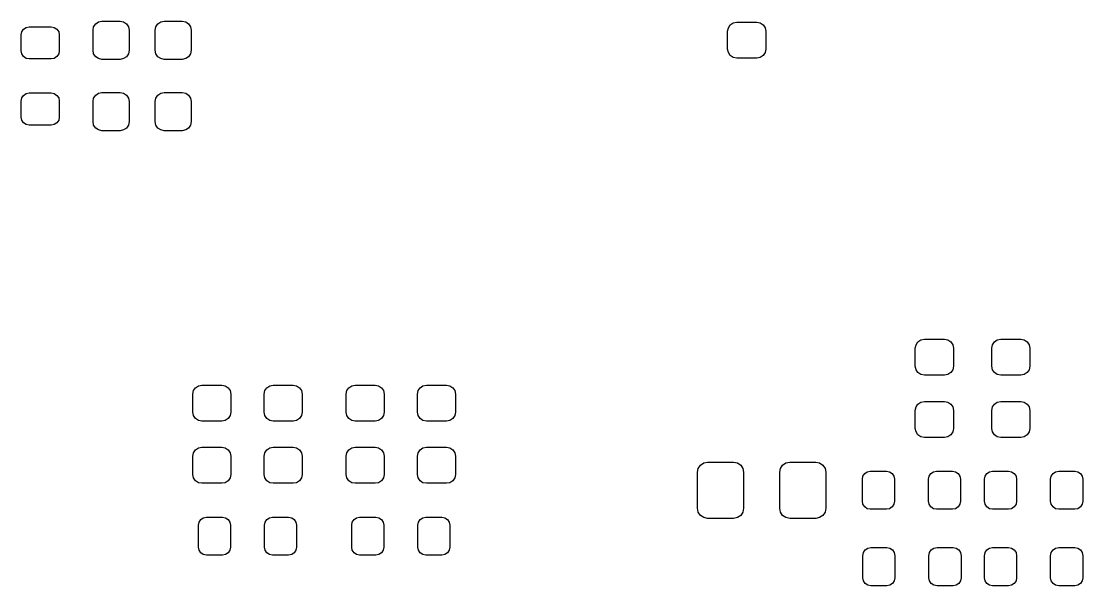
# Model space of a CAD drawing. Extents: x 2.76 to 4.97, y -5.02 to -2.66.
# Drawn here: x 2.761 to 3.803, y -5.024 to -4.47 of the extents above; entities that cross this region are included whole.
import ezdxf

# ---------------------------------------------------------------- set-up
doc = ezdxf.new("R2010")
doc.units = 0
doc.header["$MEASUREMENT"] = 0
doc.layers.add('BLACK', color=7, linetype='CONTINUOUS')

msp = doc.modelspace()

# ---------------------------------------------------------------- linework, layer by layer
at = {"layer": 'BLACK', "linetype": 'CONTINUOUS'}
for p, q in [((2.8339, -4.4724), (2.8367, -4.4705)), ((2.8367, -4.4705), (2.8401, -4.4698)), ((2.8401, -4.4698), (2.8578, -4.4698)), ((2.8578, -4.4698), (2.8612, -4.4705)), ((2.8612, -4.4705), (2.8641, -4.4724)), ((2.8949, -4.4724), (2.8978, -4.4705)), ((2.8978, -4.4705), (2.9012, -4.4698)), ((2.9012, -4.4698), (2.9189, -4.4698)), ((2.9189, -4.4698), (2.9223, -4.4705)), ((2.9223, -4.4705), (2.9251, -4.4724)), ((3.4571, -4.4732), (3.46, -4.4713)), ((3.46, -4.4713), (3.4634, -4.4706)), ((3.4634, -4.4706), (3.483, -4.4706)), ((3.483, -4.4706), (3.4864, -4.4713)), ((3.4864, -4.4713), (3.4893, -4.4732)), ((2.7608, -4.4831), (2.7614, -4.4801)), ((2.7614, -4.4801), (2.7631, -4.4776)), ((2.7631, -4.4776), (2.7657, -4.4759)), ((2.7657, -4.4759), (2.7687, -4.4753)), ((2.7687, -4.4753), (2.7903, -4.4753)), ((2.7903, -4.4753), (2.7933, -4.4759)), ((2.7933, -4.4759), (2.7959, -4.4776)), ((2.7959, -4.4776), (2.7976, -4.4801)), ((2.7976, -4.4801), (2.7982, -4.4831)), ((2.8313, -4.4787), (2.8319, -4.4753)), ((2.8313, -4.4983), (2.8313, -4.4787)), ((2.8319, -4.4753), (2.8339, -4.4724)), ((2.8641, -4.4724), (2.866, -4.4753)), ((2.866, -4.4753), (2.8667, -4.4787)), ((2.8667, -4.4787), (2.8667, -4.4983)), ((2.8923, -4.4787), (2.893, -4.4753)), ((2.8923, -4.4983), (2.8923, -4.4787)), ((2.893, -4.4753), (2.8949, -4.4724)), ((2.9251, -4.4724), (2.9271, -4.4753)), ((2.9271, -4.4753), (2.9277, -4.4787)), ((2.9277, -4.4787), (2.9277, -4.4983)), ((3.4545, -4.4795), (3.4552, -4.4761)), ((3.4545, -4.4972), (3.4545, -4.4795)), ((3.4552, -4.4761), (3.4571, -4.4732)), ((3.4893, -4.4732), (3.4912, -4.4761)), ((3.4912, -4.4761), (3.4919, -4.4795)), ((3.4919, -4.4795), (3.4919, -4.4972)), ((2.7608, -4.4989), (2.7608, -4.4831)), ((2.7982, -4.4831), (2.7982, -4.4989)), ((2.7614, -4.5019), (2.7608, -4.4989)), ((2.7631, -4.5045), (2.7614, -4.5019)), ((2.7976, -4.5019), (2.7959, -4.5045)), ((2.7982, -4.4989), (2.7976, -4.5019)), ((2.8319, -4.5017), (2.8313, -4.4983)), ((2.8339, -4.5046), (2.8319, -4.5017)), ((2.866, -4.5017), (2.8641, -4.5046)), ((2.8667, -4.4983), (2.866, -4.5017)), ((2.893, -4.5017), (2.8923, -4.4983)), ((2.8949, -4.5046), (2.893, -4.5017)), ((2.9271, -4.5017), (2.9251, -4.5046)), ((2.9277, -4.4983), (2.9271, -4.5017)), ((3.4552, -4.5006), (3.4545, -4.4972)), ((3.4571, -4.5034), (3.4552, -4.5006)), ((3.4912, -4.5006), (3.4893, -4.5034)), ((3.4919, -4.4972), (3.4912, -4.5006)), ((2.7657, -4.5062), (2.7631, -4.5045)), ((2.7687, -4.5068), (2.7657, -4.5062)), ((2.7903, -4.5068), (2.7687, -4.5068)), ((2.7933, -4.5062), (2.7903, -4.5068)), ((2.7959, -4.5045), (2.7933, -4.5062)), ((2.8367, -4.5065), (2.8339, -4.5046)), ((2.8401, -4.5072), (2.8367, -4.5065)), ((2.8578, -4.5072), (2.8401, -4.5072)), ((2.8612, -4.5065), (2.8578, -4.5072)), ((2.8641, -4.5046), (2.8612, -4.5065)), ((2.8978, -4.5065), (2.8949, -4.5046)), ((2.9012, -4.5072), (2.8978, -4.5065)), ((2.9189, -4.5072), (2.9012, -4.5072)), ((2.9223, -4.5065), (2.9189, -4.5072)), ((2.9251, -4.5046), (2.9223, -4.5065)), ((3.46, -4.5054), (3.4571, -4.5034)), ((3.4634, -4.506), (3.46, -4.5054)), ((3.483, -4.506), (3.4634, -4.506)), ((3.4864, -4.5054), (3.483, -4.506)), ((3.4893, -4.5034), (3.4864, -4.5054)), ((2.7614, -4.5451), (2.7631, -4.5425)), ((2.7631, -4.5425), (2.7657, -4.5408)), ((2.7657, -4.5408), (2.7687, -4.5402)), ((2.7687, -4.5402), (2.7903, -4.5402)), ((2.7903, -4.5402), (2.7933, -4.5408)), ((2.7933, -4.5408), (2.7959, -4.5425)), ((2.7959, -4.5425), (2.7976, -4.5451)), ((2.8319, -4.5453), (2.8339, -4.5424)), ((2.8339, -4.5424), (2.8367, -4.5405)), ((2.8367, -4.5405), (2.8401, -4.5398)), ((2.8401, -4.5398), (2.8578, -4.5398)), ((2.8578, -4.5398), (2.8612, -4.5405)), ((2.8612, -4.5405), (2.8641, -4.5424)), ((2.8641, -4.5424), (2.866, -4.5453)), ((2.893, -4.5453), (2.8949, -4.5424)), ((2.8949, -4.5424), (2.8978, -4.5405)), ((2.8978, -4.5405), (2.9012, -4.5398)), ((2.9012, -4.5398), (2.9189, -4.5398)), ((2.9189, -4.5398), (2.9223, -4.5405)), ((2.9223, -4.5405), (2.9251, -4.5424)), ((2.9251, -4.5424), (2.9271, -4.5453)), ((2.7608, -4.5481), (2.7614, -4.5451)), ((2.7608, -4.5639), (2.7608, -4.5481)), ((2.7976, -4.5451), (2.7982, -4.5481)), ((2.7982, -4.5481), (2.7982, -4.5639)), ((2.8313, -4.5487), (2.8319, -4.5453)), ((2.8313, -4.5683), (2.8313, -4.5487)), ((2.866, -4.5453), (2.8667, -4.5487)), ((2.8667, -4.5487), (2.8667, -4.5683)), ((2.8923, -4.5487), (2.893, -4.5453)), ((2.8923, -4.5683), (2.8923, -4.5487)), ((2.9271, -4.5453), (2.9277, -4.5487)), ((2.9277, -4.5487), (2.9277, -4.5683)), ((2.7614, -4.5669), (2.7608, -4.5639)), ((2.7982, -4.5639), (2.7976, -4.5669)), ((2.7631, -4.5694), (2.7614, -4.5669)), ((2.7657, -4.5711), (2.7631, -4.5694)), ((2.7687, -4.5717), (2.7657, -4.5711)), ((2.7903, -4.5717), (2.7687, -4.5717)), ((2.7933, -4.5711), (2.7903, -4.5717)), ((2.7959, -4.5694), (2.7933, -4.5711)), ((2.7976, -4.5669), (2.7959, -4.5694)), ((2.8319, -4.5717), (2.8313, -4.5683)), ((2.8339, -4.5746), (2.8319, -4.5717)), ((2.8367, -4.5765), (2.8339, -4.5746)), ((2.8641, -4.5746), (2.8612, -4.5765)), ((2.866, -4.5717), (2.8641, -4.5746)), ((2.8667, -4.5683), (2.866, -4.5717)), ((2.893, -4.5717), (2.8923, -4.5683)), ((2.8949, -4.5746), (2.893, -4.5717)), ((2.8978, -4.5765), (2.8949, -4.5746)), ((2.9251, -4.5746), (2.9223, -4.5765)), ((2.9271, -4.5717), (2.9251, -4.5746)), ((2.9277, -4.5683), (2.9271, -4.5717)), ((2.8401, -4.5772), (2.8367, -4.5765)), ((2.8578, -4.5772), (2.8401, -4.5772)), ((2.8612, -4.5765), (2.8578, -4.5772)), ((2.9012, -4.5772), (2.8978, -4.5765)), ((2.9189, -4.5772), (2.9012, -4.5772)), ((2.9223, -4.5765), (2.9189, -4.5772)), ((3.6395, -4.7872), (3.6414, -4.7844)), ((3.6414, -4.7844), (3.6443, -4.7824)), ((3.6443, -4.7824), (3.6477, -4.7818)), ((3.6477, -4.7818), (3.6673, -4.7818)), ((3.6673, -4.7818), (3.6707, -4.7824)), ((3.6707, -4.7824), (3.6736, -4.7844)), ((3.6736, -4.7844), (3.6755, -4.7872)), ((3.7145, -4.7872), (3.7164, -4.7844)), ((3.7164, -4.7844), (3.7193, -4.7824)), ((3.7193, -4.7824), (3.7227, -4.7818)), ((3.7227, -4.7818), (3.7423, -4.7818)), ((3.7423, -4.7818), (3.7457, -4.7824)), ((3.7457, -4.7824), (3.7486, -4.7844)), ((3.7486, -4.7844), (3.7505, -4.7872)), ((3.6388, -4.7906), (3.6395, -4.7872)), ((3.6388, -4.8083), (3.6388, -4.7906)), ((3.6755, -4.7872), (3.6762, -4.7906)), ((3.6762, -4.7906), (3.6762, -4.8083)), ((3.7138, -4.7906), (3.7145, -4.7872)), ((3.7138, -4.8083), (3.7138, -4.7906)), ((3.7505, -4.7872), (3.7512, -4.7906)), ((3.7512, -4.7906), (3.7512, -4.8083)), ((3.6395, -4.8117), (3.6388, -4.8083)), ((3.6414, -4.8146), (3.6395, -4.8117)), ((3.6443, -4.8165), (3.6414, -4.8146)), ((3.6736, -4.8146), (3.6707, -4.8165)), ((3.6755, -4.8117), (3.6736, -4.8146)), ((3.6762, -4.8083), (3.6755, -4.8117)), ((3.7145, -4.8117), (3.7138, -4.8083)), ((3.7164, -4.8146), (3.7145, -4.8117)), ((3.7193, -4.8165), (3.7164, -4.8146)), ((3.7486, -4.8146), (3.7457, -4.8165)), ((3.7505, -4.8117), (3.7486, -4.8146)), ((3.7512, -4.8083), (3.7505, -4.8117)), ((3.6477, -4.8172), (3.6443, -4.8165)), ((3.6673, -4.8172), (3.6477, -4.8172)), ((3.6707, -4.8165), (3.6673, -4.8172)), ((3.7227, -4.8172), (3.7193, -4.8165)), ((3.7423, -4.8172), (3.7227, -4.8172)), ((3.7457, -4.8165), (3.7423, -4.8172)), ((2.9293, -4.8356), (2.93, -4.8322)), ((2.9293, -4.8533), (2.9293, -4.8356)), ((2.93, -4.8322), (2.9319, -4.8294)), ((2.9319, -4.8294), (2.9348, -4.8274)), ((2.9348, -4.8274), (2.9382, -4.8268)), ((2.9382, -4.8268), (2.9578, -4.8268)), ((2.9578, -4.8268), (2.9612, -4.8274)), ((2.9612, -4.8274), (2.9641, -4.8294)), ((2.9641, -4.8294), (2.966, -4.8322)), ((2.966, -4.8322), (2.9667, -4.8356)), ((2.9667, -4.8356), (2.9667, -4.8533)), ((2.9993, -4.8356), (3, -4.8322)), ((2.9993, -4.8533), (2.9993, -4.8356)), ((3, -4.8322), (3.0019, -4.8294)), ((3.0019, -4.8294), (3.0048, -4.8274)), ((3.0048, -4.8274), (3.0082, -4.8268)), ((3.0082, -4.8268), (3.0278, -4.8268)), ((3.0278, -4.8268), (3.0312, -4.8274)), ((3.0312, -4.8274), (3.0341, -4.8294)), ((3.0341, -4.8294), (3.036, -4.8322)), ((3.036, -4.8322), (3.0367, -4.8356)), ((3.0367, -4.8356), (3.0367, -4.8533)), ((3.0798, -4.8356), (3.0805, -4.8322)), ((3.0798, -4.8533), (3.0798, -4.8356)), ((3.0805, -4.8322), (3.0824, -4.8294)), ((3.0824, -4.8294), (3.0853, -4.8274)), ((3.0853, -4.8274), (3.0887, -4.8268)), ((3.0887, -4.8268), (3.1083, -4.8268)), ((3.1083, -4.8268), (3.1117, -4.8274)), ((3.1117, -4.8274), (3.1146, -4.8294)), ((3.1146, -4.8294), (3.1165, -4.8322)), ((3.1165, -4.8322), (3.1172, -4.8356)), ((3.1172, -4.8356), (3.1172, -4.8533)), ((3.1498, -4.8356), (3.1505, -4.8322)), ((3.1498, -4.8533), (3.1498, -4.8356)), ((3.1505, -4.8322), (3.1524, -4.8294)), ((3.1524, -4.8294), (3.1553, -4.8274)), ((3.1553, -4.8274), (3.1587, -4.8268)), ((3.1587, -4.8268), (3.1783, -4.8268)), ((3.1783, -4.8268), (3.1817, -4.8274)), ((3.1817, -4.8274), (3.1846, -4.8294)), ((3.1846, -4.8294), (3.1865, -4.8322)), ((3.1865, -4.8322), (3.1872, -4.8356)), ((3.1872, -4.8356), (3.1872, -4.8533)), ((3.6395, -4.8483), (3.6414, -4.8454)), ((3.6414, -4.8454), (3.6443, -4.8435)), ((3.6443, -4.8435), (3.6477, -4.8428)), ((3.6477, -4.8428), (3.6673, -4.8428)), ((3.6673, -4.8428), (3.6707, -4.8435)), ((3.6707, -4.8435), (3.6736, -4.8454)), ((3.6736, -4.8454), (3.6755, -4.8483)), ((3.7145, -4.8483), (3.7164, -4.8454)), ((3.7164, -4.8454), (3.7193, -4.8435)), ((3.7193, -4.8435), (3.7227, -4.8428)), ((3.7227, -4.8428), (3.7423, -4.8428)), ((3.7423, -4.8428), (3.7457, -4.8435)), ((3.7457, -4.8435), (3.7486, -4.8454)), ((3.7486, -4.8454), (3.7505, -4.8483)), ((2.93, -4.8567), (2.9293, -4.8533)), ((2.9319, -4.8596), (2.93, -4.8567)), ((2.966, -4.8567), (2.9641, -4.8596)), ((2.9667, -4.8533), (2.966, -4.8567)), ((3, -4.8567), (2.9993, -4.8533)), ((3.0019, -4.8596), (3, -4.8567)), ((3.036, -4.8567), (3.0341, -4.8596)), ((3.0367, -4.8533), (3.036, -4.8567)), ((3.0805, -4.8567), (3.0798, -4.8533)), ((3.0824, -4.8596), (3.0805, -4.8567)), ((3.1165, -4.8567), (3.1146, -4.8596)), ((3.1172, -4.8533), (3.1165, -4.8567)), ((3.1505, -4.8567), (3.1498, -4.8533)), ((3.1524, -4.8596), (3.1505, -4.8567)), ((3.1865, -4.8567), (3.1846, -4.8596)), ((3.1872, -4.8533), (3.1865, -4.8567)), ((3.6388, -4.8517), (3.6395, -4.8483)), ((3.6388, -4.8694), (3.6388, -4.8517)), ((3.6755, -4.8483), (3.6762, -4.8517)), ((3.6762, -4.8517), (3.6762, -4.8694)), ((3.7138, -4.8517), (3.7145, -4.8483)), ((3.7138, -4.8694), (3.7138, -4.8517)), ((3.7505, -4.8483), (3.7512, -4.8517)), ((3.7512, -4.8517), (3.7512, -4.8694)), ((2.9348, -4.8615), (2.9319, -4.8596)), ((2.9382, -4.8622), (2.9348, -4.8615)), ((2.9578, -4.8622), (2.9382, -4.8622)), ((2.9612, -4.8615), (2.9578, -4.8622)), ((2.9641, -4.8596), (2.9612, -4.8615)), ((3.0048, -4.8615), (3.0019, -4.8596)), ((3.0082, -4.8622), (3.0048, -4.8615)), ((3.0278, -4.8622), (3.0082, -4.8622)), ((3.0312, -4.8615), (3.0278, -4.8622)), ((3.0341, -4.8596), (3.0312, -4.8615)), ((3.0853, -4.8615), (3.0824, -4.8596)), ((3.0887, -4.8622), (3.0853, -4.8615)), ((3.1083, -4.8622), (3.0887, -4.8622)), ((3.1117, -4.8615), (3.1083, -4.8622)), ((3.1146, -4.8596), (3.1117, -4.8615)), ((3.1553, -4.8615), (3.1524, -4.8596)), ((3.1587, -4.8622), (3.1553, -4.8615)), ((3.1783, -4.8622), (3.1587, -4.8622)), ((3.1817, -4.8615), (3.1783, -4.8622)), ((3.1846, -4.8596), (3.1817, -4.8615)), ((3.6395, -4.8728), (3.6388, -4.8694)), ((3.6414, -4.8756), (3.6395, -4.8728)), ((3.6443, -4.8776), (3.6414, -4.8756)), ((3.6477, -4.8782), (3.6443, -4.8776)), ((3.6673, -4.8782), (3.6477, -4.8782)), ((3.6707, -4.8776), (3.6673, -4.8782)), ((3.6736, -4.8756), (3.6707, -4.8776)), ((3.6755, -4.8728), (3.6736, -4.8756)), ((3.6762, -4.8694), (3.6755, -4.8728)), ((3.7145, -4.8728), (3.7138, -4.8694)), ((3.7164, -4.8756), (3.7145, -4.8728)), ((3.7193, -4.8776), (3.7164, -4.8756)), ((3.7227, -4.8782), (3.7193, -4.8776)), ((3.7423, -4.8782), (3.7227, -4.8782)), ((3.7457, -4.8776), (3.7423, -4.8782)), ((3.7486, -4.8756), (3.7457, -4.8776)), ((3.7505, -4.8728), (3.7486, -4.8756)), ((3.7512, -4.8694), (3.7505, -4.8728)), ((2.9319, -4.8904), (2.9348, -4.8885)), ((2.9348, -4.8885), (2.9382, -4.8878)), ((2.9382, -4.8878), (2.9578, -4.8878)), ((2.9578, -4.8878), (2.9612, -4.8885)), ((2.9612, -4.8885), (2.9641, -4.8904)), ((3.0019, -4.8904), (3.0048, -4.8885)), ((3.0048, -4.8885), (3.0082, -4.8878)), ((3.0082, -4.8878), (3.0278, -4.8878)), ((3.0278, -4.8878), (3.0312, -4.8885)), ((3.0312, -4.8885), (3.0341, -4.8904)), ((3.0824, -4.8904), (3.0853, -4.8885)), ((3.0853, -4.8885), (3.0887, -4.8878)), ((3.0887, -4.8878), (3.1083, -4.8878)), ((3.1083, -4.8878), (3.1117, -4.8885)), ((3.1117, -4.8885), (3.1146, -4.8904)), ((3.1524, -4.8904), (3.1553, -4.8885)), ((3.1553, -4.8885), (3.1587, -4.8878)), ((3.1587, -4.8878), (3.1783, -4.8878)), ((3.1783, -4.8878), (3.1817, -4.8885)), ((3.1817, -4.8885), (3.1846, -4.8904)), ((2.9293, -4.8967), (2.93, -4.8933)), ((2.9293, -4.9144), (2.9293, -4.8967)), ((2.93, -4.8933), (2.9319, -4.8904)), ((2.9641, -4.8904), (2.966, -4.8933)), ((2.966, -4.8933), (2.9667, -4.8967)), ((2.9667, -4.8967), (2.9667, -4.9144)), ((2.9993, -4.8967), (3, -4.8933)), ((2.9993, -4.9144), (2.9993, -4.8967)), ((3, -4.8933), (3.0019, -4.8904)), ((3.0341, -4.8904), (3.036, -4.8933)), ((3.036, -4.8933), (3.0367, -4.8967)), ((3.0367, -4.8967), (3.0367, -4.9144)), ((3.0798, -4.8967), (3.0805, -4.8933)), ((3.0798, -4.9144), (3.0798, -4.8967)), ((3.0805, -4.8933), (3.0824, -4.8904)), ((3.1146, -4.8904), (3.1165, -4.8933)), ((3.1165, -4.8933), (3.1172, -4.8967)), ((3.1172, -4.8967), (3.1172, -4.9144)), ((3.1498, -4.8967), (3.1505, -4.8933)), ((3.1498, -4.9144), (3.1498, -4.8967)), ((3.1505, -4.8933), (3.1524, -4.8904)), ((3.1846, -4.8904), (3.1865, -4.8933)), ((3.1865, -4.8933), (3.1872, -4.8967)), ((3.1872, -4.8967), (3.1872, -4.9144)), ((3.4249, -4.9123), (3.4257, -4.9085)), ((3.4257, -4.9085), (3.4278, -4.9053)), ((3.4278, -4.9053), (3.431, -4.9032)), ((3.431, -4.9032), (3.4348, -4.9024)), ((3.4348, -4.9024), (3.4603, -4.9024)), ((3.4603, -4.9024), (3.4641, -4.9032)), ((3.4641, -4.9032), (3.4673, -4.9053)), ((3.4673, -4.9053), (3.4694, -4.9085)), ((3.4694, -4.9085), (3.4702, -4.9123)), ((3.5056, -4.9123), (3.5064, -4.9085)), ((3.5064, -4.9085), (3.5085, -4.9053)), ((3.5085, -4.9053), (3.5117, -4.9032)), ((3.5117, -4.9032), (3.5155, -4.9024)), ((3.5155, -4.9024), (3.5411, -4.9024)), ((3.5411, -4.9024), (3.5448, -4.9032)), ((3.5448, -4.9032), (3.548, -4.9053)), ((3.548, -4.9053), (3.5501, -4.9085)), ((3.5501, -4.9085), (3.5509, -4.9123)), ((2.93, -4.9178), (2.9293, -4.9144)), ((2.9319, -4.9206), (2.93, -4.9178)), ((2.966, -4.9178), (2.9641, -4.9206)), ((2.9667, -4.9144), (2.966, -4.9178)), ((3, -4.9178), (2.9993, -4.9144)), ((3.0019, -4.9206), (3, -4.9178)), ((3.036, -4.9178), (3.0341, -4.9206)), ((3.0367, -4.9144), (3.036, -4.9178)), ((3.0805, -4.9178), (3.0798, -4.9144)), ((3.0824, -4.9206), (3.0805, -4.9178)), ((3.1165, -4.9178), (3.1146, -4.9206)), ((3.1172, -4.9144), (3.1165, -4.9178)), ((3.1505, -4.9178), (3.1498, -4.9144)), ((3.1524, -4.9206), (3.1505, -4.9178)), ((3.1865, -4.9178), (3.1846, -4.9206)), ((3.1872, -4.9144), (3.1865, -4.9178)), ((3.4249, -4.9477), (3.4249, -4.9123)), ((3.4702, -4.9123), (3.4702, -4.9477)), ((3.5056, -4.9477), (3.5056, -4.9123)), ((3.5509, -4.9123), (3.5509, -4.9477)), ((3.5868, -4.9192), (3.5874, -4.9162)), ((3.5868, -4.9408), (3.5868, -4.9192)), ((3.5874, -4.9162), (3.5891, -4.9136)), ((3.5891, -4.9136), (3.5916, -4.9119)), ((3.5916, -4.9119), (3.5946, -4.9113)), ((3.5946, -4.9113), (3.6104, -4.9113)), ((3.6104, -4.9113), (3.6134, -4.9119)), ((3.6134, -4.9119), (3.616, -4.9136)), ((3.616, -4.9136), (3.6177, -4.9162)), ((3.6177, -4.9162), (3.6183, -4.9192)), ((3.6183, -4.9192), (3.6183, -4.9408)), ((3.6517, -4.9192), (3.6523, -4.9162)), ((3.6517, -4.9408), (3.6517, -4.9192)), ((3.6523, -4.9162), (3.654, -4.9136)), ((3.654, -4.9136), (3.6566, -4.9119)), ((3.6566, -4.9119), (3.6596, -4.9113)), ((3.6596, -4.9113), (3.6754, -4.9113)), ((3.6754, -4.9113), (3.6784, -4.9119)), ((3.6784, -4.9119), (3.6809, -4.9136)), ((3.6809, -4.9136), (3.6826, -4.9162)), ((3.6826, -4.9162), (3.6832, -4.9192)), ((3.6832, -4.9192), (3.6832, -4.9408)), ((3.7068, -4.9192), (3.7074, -4.9162)), ((3.7068, -4.9408), (3.7068, -4.9192)), ((3.7074, -4.9162), (3.7091, -4.9136)), ((3.7091, -4.9136), (3.7116, -4.9119)), ((3.7116, -4.9119), (3.7146, -4.9113)), ((3.7146, -4.9113), (3.7304, -4.9113)), ((3.7304, -4.9113), (3.7334, -4.9119)), ((3.7334, -4.9119), (3.736, -4.9136)), ((3.736, -4.9136), (3.7377, -4.9162)), ((3.7377, -4.9162), (3.7383, -4.9192)), ((3.7383, -4.9192), (3.7383, -4.9408)), ((3.7717, -4.9192), (3.7723, -4.9162)), ((3.7717, -4.9408), (3.7717, -4.9192)), ((3.7723, -4.9162), (3.774, -4.9136)), ((3.774, -4.9136), (3.7766, -4.9119)), ((3.7766, -4.9119), (3.7796, -4.9113)), ((3.7796, -4.9113), (3.7954, -4.9113)), ((3.7954, -4.9113), (3.7984, -4.9119)), ((3.7984, -4.9119), (3.8009, -4.9136)), ((3.8009, -4.9136), (3.8026, -4.9162)), ((3.8026, -4.9162), (3.8032, -4.9192)), ((3.8032, -4.9192), (3.8032, -4.9408)), ((2.9348, -4.9226), (2.9319, -4.9206)), ((2.9382, -4.9232), (2.9348, -4.9226)), ((2.9578, -4.9232), (2.9382, -4.9232)), ((2.9612, -4.9226), (2.9578, -4.9232)), ((2.9641, -4.9206), (2.9612, -4.9226)), ((3.0048, -4.9226), (3.0019, -4.9206)), ((3.0082, -4.9232), (3.0048, -4.9226)), ((3.0278, -4.9232), (3.0082, -4.9232)), ((3.0312, -4.9226), (3.0278, -4.9232)), ((3.0341, -4.9206), (3.0312, -4.9226)), ((3.0853, -4.9226), (3.0824, -4.9206)), ((3.0887, -4.9232), (3.0853, -4.9226)), ((3.1083, -4.9232), (3.0887, -4.9232)), ((3.1117, -4.9226), (3.1083, -4.9232)), ((3.1146, -4.9206), (3.1117, -4.9226)), ((3.1553, -4.9226), (3.1524, -4.9206)), ((3.1587, -4.9232), (3.1553, -4.9226)), ((3.1783, -4.9232), (3.1587, -4.9232)), ((3.1817, -4.9226), (3.1783, -4.9232)), ((3.1846, -4.9206), (3.1817, -4.9226)), ((3.5874, -4.9438), (3.5868, -4.9408)), ((3.6183, -4.9408), (3.6177, -4.9438)), ((3.6523, -4.9438), (3.6517, -4.9408)), ((3.6832, -4.9408), (3.6826, -4.9438)), ((3.7074, -4.9438), (3.7068, -4.9408)), ((3.7383, -4.9408), (3.7377, -4.9438)), ((3.7723, -4.9438), (3.7717, -4.9408)), ((3.8032, -4.9408), (3.8026, -4.9438)), ((3.4257, -4.9515), (3.4249, -4.9477)), ((3.4278, -4.9547), (3.4257, -4.9515)), ((3.4694, -4.9515), (3.4673, -4.9547)), ((3.4702, -4.9477), (3.4694, -4.9515)), ((3.5064, -4.9515), (3.5056, -4.9477)), ((3.5085, -4.9547), (3.5064, -4.9515)), ((3.5501, -4.9515), (3.548, -4.9547)), ((3.5509, -4.9477), (3.5501, -4.9515)), ((3.5891, -4.9464), (3.5874, -4.9438)), ((3.5916, -4.9481), (3.5891, -4.9464)), ((3.5946, -4.9487), (3.5916, -4.9481)), ((3.6104, -4.9487), (3.5946, -4.9487)), ((3.6134, -4.9481), (3.6104, -4.9487)), ((3.616, -4.9464), (3.6134, -4.9481)), ((3.6177, -4.9438), (3.616, -4.9464)), ((3.654, -4.9464), (3.6523, -4.9438)), ((3.6566, -4.9481), (3.654, -4.9464)), ((3.6596, -4.9487), (3.6566, -4.9481)), ((3.6754, -4.9487), (3.6596, -4.9487)), ((3.6784, -4.9481), (3.6754, -4.9487)), ((3.6809, -4.9464), (3.6784, -4.9481)), ((3.6826, -4.9438), (3.6809, -4.9464)), ((3.7091, -4.9464), (3.7074, -4.9438)), ((3.7116, -4.9481), (3.7091, -4.9464)), ((3.7146, -4.9487), (3.7116, -4.9481)), ((3.7304, -4.9487), (3.7146, -4.9487)), ((3.7334, -4.9481), (3.7304, -4.9487)), ((3.736, -4.9464), (3.7334, -4.9481)), ((3.7377, -4.9438), (3.736, -4.9464)), ((3.774, -4.9464), (3.7723, -4.9438)), ((3.7766, -4.9481), (3.774, -4.9464)), ((3.7796, -4.9487), (3.7766, -4.9481)), ((3.7954, -4.9487), (3.7796, -4.9487)), ((3.7984, -4.9481), (3.7954, -4.9487)), ((3.8009, -4.9464), (3.7984, -4.9481)), ((3.8026, -4.9438), (3.8009, -4.9464)), ((2.9348, -4.9642), (2.9354, -4.9612)), ((2.9354, -4.9612), (2.9371, -4.9586)), ((2.9371, -4.9586), (2.9396, -4.9569)), ((2.9396, -4.9569), (2.9426, -4.9563)), ((2.9426, -4.9563), (2.9584, -4.9563)), ((2.9584, -4.9563), (2.9614, -4.9569)), ((2.9614, -4.9569), (2.964, -4.9586)), ((2.964, -4.9586), (2.9657, -4.9612)), ((2.9657, -4.9612), (2.9663, -4.9642)), ((2.9997, -4.9642), (3.0003, -4.9612)), ((3.0003, -4.9612), (3.002, -4.9586)), ((3.002, -4.9586), (3.0046, -4.9569)), ((3.0046, -4.9569), (3.0076, -4.9563)), ((3.0076, -4.9563), (3.0234, -4.9563)), ((3.0234, -4.9563), (3.0264, -4.9569)), ((3.0264, -4.9569), (3.0289, -4.9586)), ((3.0289, -4.9586), (3.0306, -4.9612)), ((3.0306, -4.9612), (3.0312, -4.9642)), ((3.0853, -4.9642), (3.0859, -4.9612)), ((3.0859, -4.9612), (3.0876, -4.9586)), ((3.0876, -4.9586), (3.0901, -4.9569)), ((3.0901, -4.9569), (3.0931, -4.9563)), ((3.0931, -4.9563), (3.1089, -4.9563)), ((3.1089, -4.9563), (3.1119, -4.9569)), ((3.1119, -4.9569), (3.1145, -4.9586)), ((3.1145, -4.9586), (3.1162, -4.9612)), ((3.1162, -4.9612), (3.1168, -4.9642)), ((3.1502, -4.9642), (3.1508, -4.9612)), ((3.1508, -4.9612), (3.1525, -4.9586)), ((3.1525, -4.9586), (3.1551, -4.9569)), ((3.1551, -4.9569), (3.1581, -4.9563)), ((3.1581, -4.9563), (3.1739, -4.9563)), ((3.1739, -4.9563), (3.1769, -4.9569)), ((3.1769, -4.9569), (3.1794, -4.9586)), ((3.1794, -4.9586), (3.1811, -4.9612)), ((3.1811, -4.9612), (3.1817, -4.9642)), ((3.431, -4.9568), (3.4278, -4.9547)), ((3.4348, -4.9576), (3.431, -4.9568)), ((3.4603, -4.9576), (3.4348, -4.9576)), ((3.4641, -4.9568), (3.4603, -4.9576)), ((3.4673, -4.9547), (3.4641, -4.9568)), ((3.5117, -4.9568), (3.5085, -4.9547)), ((3.5155, -4.9576), (3.5117, -4.9568)), ((3.5411, -4.9576), (3.5155, -4.9576)), ((3.5448, -4.9568), (3.5411, -4.9576)), ((3.548, -4.9547), (3.5448, -4.9568)), ((2.9348, -4.9858), (2.9348, -4.9642)), ((2.9663, -4.9642), (2.9663, -4.9858)), ((2.9997, -4.9858), (2.9997, -4.9642)), ((3.0312, -4.9642), (3.0312, -4.9858)), ((3.0853, -4.9858), (3.0853, -4.9642)), ((3.1168, -4.9642), (3.1168, -4.9858)), ((3.1502, -4.9858), (3.1502, -4.9642)), ((3.1817, -4.9642), (3.1817, -4.9858)), ((2.9354, -4.9888), (2.9348, -4.9858)), ((2.9371, -4.9914), (2.9354, -4.9888)), ((2.9396, -4.9931), (2.9371, -4.9914)), ((2.9426, -4.9937), (2.9396, -4.9931)), ((2.9614, -4.9931), (2.9584, -4.9937)), ((2.964, -4.9914), (2.9614, -4.9931)), ((2.9657, -4.9888), (2.964, -4.9914)), ((2.9663, -4.9858), (2.9657, -4.9888)), ((3.0003, -4.9888), (2.9997, -4.9858)), ((3.002, -4.9914), (3.0003, -4.9888)), ((3.0046, -4.9931), (3.002, -4.9914)), ((3.0076, -4.9937), (3.0046, -4.9931)), ((3.0264, -4.9931), (3.0234, -4.9937)), ((3.0289, -4.9914), (3.0264, -4.9931)), ((3.0306, -4.9888), (3.0289, -4.9914)), ((3.0312, -4.9858), (3.0306, -4.9888)), ((3.0859, -4.9888), (3.0853, -4.9858)), ((3.0876, -4.9914), (3.0859, -4.9888)), ((3.0901, -4.9931), (3.0876, -4.9914)), ((3.0931, -4.9937), (3.0901, -4.9931)), ((3.1119, -4.9931), (3.1089, -4.9937)), ((3.1145, -4.9914), (3.1119, -4.9931)), ((3.1162, -4.9888), (3.1145, -4.9914)), ((3.1168, -4.9858), (3.1162, -4.9888)), ((3.1508, -4.9888), (3.1502, -4.9858)), ((3.1525, -4.9914), (3.1508, -4.9888)), ((3.1551, -4.9931), (3.1525, -4.9914)), ((3.1581, -4.9937), (3.1551, -4.9931)), ((3.1769, -4.9931), (3.1739, -4.9937)), ((3.1794, -4.9914), (3.1769, -4.9931)), ((3.1811, -4.9888), (3.1794, -4.9914)), ((3.1817, -4.9858), (3.1811, -4.9888)), ((3.5872, -4.9942), (3.5878, -4.9912)), ((3.5878, -4.9912), (3.5896, -4.9886)), ((3.5896, -4.9886), (3.5921, -4.9869)), ((3.5921, -4.9869), (3.5951, -4.9863)), ((3.5951, -4.9863), (3.6109, -4.9863)), ((3.6109, -4.9863), (3.6139, -4.9869)), ((3.6139, -4.9869), (3.6164, -4.9886)), ((3.6164, -4.9886), (3.6181, -4.9912)), ((3.6181, -4.9912), (3.6187, -4.9942)), ((3.6522, -4.9942), (3.6528, -4.9912)), ((3.6528, -4.9912), (3.6545, -4.9886)), ((3.6545, -4.9886), (3.6571, -4.9869)), ((3.6571, -4.9869), (3.6601, -4.9863)), ((3.6601, -4.9863), (3.6758, -4.9863)), ((3.6758, -4.9863), (3.6788, -4.9869)), ((3.6788, -4.9869), (3.6814, -4.9886)), ((3.6814, -4.9886), (3.6831, -4.9912)), ((3.6831, -4.9912), (3.6837, -4.9942)), ((3.7068, -4.9942), (3.7074, -4.9912)), ((3.7074, -4.9912), (3.7091, -4.9886)), ((3.7091, -4.9886), (3.7116, -4.9869)), ((3.7116, -4.9869), (3.7146, -4.9863)), ((3.7146, -4.9863), (3.7304, -4.9863)), ((3.7304, -4.9863), (3.7334, -4.9869)), ((3.7334, -4.9869), (3.736, -4.9886)), ((3.736, -4.9886), (3.7377, -4.9912)), ((3.7377, -4.9912), (3.7383, -4.9942)), ((3.7717, -4.9942), (3.7723, -4.9912)), ((3.7723, -4.9912), (3.774, -4.9886)), ((3.774, -4.9886), (3.7766, -4.9869)), ((3.7766, -4.9869), (3.7796, -4.9863)), ((3.7796, -4.9863), (3.7954, -4.9863)), ((3.7954, -4.9863), (3.7984, -4.9869)), ((3.7984, -4.9869), (3.8009, -4.9886)), ((3.8009, -4.9886), (3.8026, -4.9912)), ((3.8026, -4.9912), (3.8032, -4.9942)), ((2.9584, -4.9937), (2.9426, -4.9937)), ((3.0234, -4.9937), (3.0076, -4.9937)), ((3.1089, -4.9937), (3.0931, -4.9937)), ((3.1739, -4.9937), (3.1581, -4.9937)), ((3.5872, -5.0158), (3.5872, -4.9942)), ((3.6187, -4.9942), (3.6187, -5.0158)), ((3.6522, -5.0158), (3.6522, -4.9942)), ((3.6837, -4.9942), (3.6837, -5.0158)), ((3.7068, -5.0158), (3.7068, -4.9942)), ((3.7383, -4.9942), (3.7383, -5.0158)), ((3.7717, -5.0158), (3.7717, -4.9942)), ((3.8032, -4.9942), (3.8032, -5.0158)), ((3.5878, -5.0188), (3.5872, -5.0158)), ((3.5896, -5.0214), (3.5878, -5.0188)), ((3.5921, -5.0231), (3.5896, -5.0214)), ((3.5951, -5.0237), (3.5921, -5.0231)), ((3.6109, -5.0237), (3.5951, -5.0237)), ((3.6139, -5.0231), (3.6109, -5.0237)), ((3.6164, -5.0214), (3.6139, -5.0231)), ((3.6181, -5.0188), (3.6164, -5.0214)), ((3.6187, -5.0158), (3.6181, -5.0188)), ((3.6528, -5.0188), (3.6522, -5.0158)), ((3.6545, -5.0214), (3.6528, -5.0188)), ((3.6571, -5.0231), (3.6545, -5.0214)), ((3.6601, -5.0237), (3.6571, -5.0231)), ((3.6758, -5.0237), (3.6601, -5.0237)), ((3.6788, -5.0231), (3.6758, -5.0237)), ((3.6814, -5.0214), (3.6788, -5.0231)), ((3.6831, -5.0188), (3.6814, -5.0214)), ((3.6837, -5.0158), (3.6831, -5.0188)), ((3.7074, -5.0188), (3.7068, -5.0158)), ((3.7091, -5.0214), (3.7074, -5.0188)), ((3.7116, -5.0231), (3.7091, -5.0214)), ((3.7146, -5.0237), (3.7116, -5.0231)), ((3.7304, -5.0237), (3.7146, -5.0237)), ((3.7334, -5.0231), (3.7304, -5.0237)), ((3.736, -5.0214), (3.7334, -5.0231)), ((3.7377, -5.0188), (3.736, -5.0214)), ((3.7383, -5.0158), (3.7377, -5.0188)), ((3.7723, -5.0188), (3.7717, -5.0158)), ((3.774, -5.0214), (3.7723, -5.0188)), ((3.7766, -5.0231), (3.774, -5.0214)), ((3.7796, -5.0237), (3.7766, -5.0231)), ((3.7954, -5.0237), (3.7796, -5.0237)), ((3.7984, -5.0231), (3.7954, -5.0237)), ((3.8009, -5.0214), (3.7984, -5.0231)), ((3.8026, -5.0188), (3.8009, -5.0214)), ((3.8032, -5.0158), (3.8026, -5.0188))]:
    msp.add_line(p, q, dxfattribs=at)

doc.saveas('drawing.dxf')
